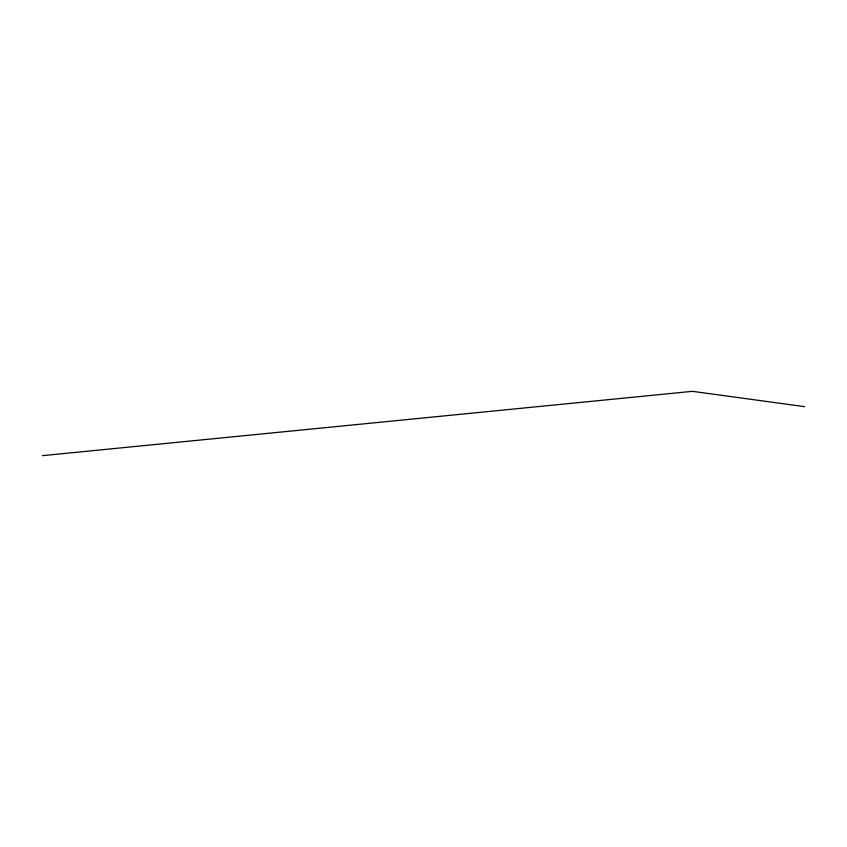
<?xml version="1.0" encoding="UTF-8"?>
<svg xmlns="http://www.w3.org/2000/svg" width="847" height="847" viewBox="0 0 847 847"><rect width="100%" height="100%" fill="white"/><g stroke="black" fill="none" stroke-linecap="round" stroke-linejoin="round"><path stroke-width="1.27" d="M42.35 455.665L692.465 391.335L804.65 406.666"/></g></svg>
